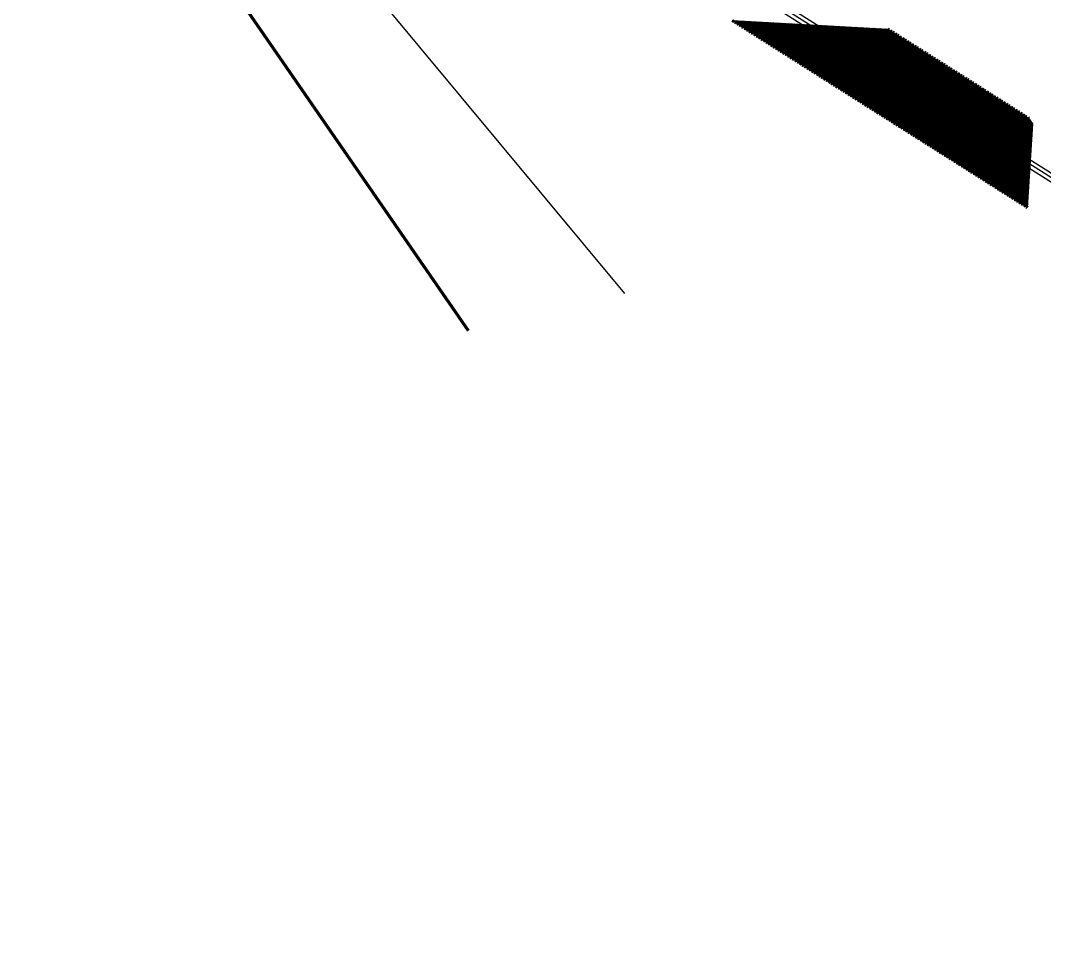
# Model space of a CAD drawing. Extents: x 2799052 to 2815686, y 1319509 to 1336143.
# Drawn here: x 2807441.2 to 2807521.9, y 1327691.8 to 1327764.8 of the extents above; entities that cross this region are included whole.
import ezdxf
from ezdxf.lldxf.tags import DXFTag

# ---------------------------------------------------------------- set-up
doc = ezdxf.new("R2010")
doc.units = 0
doc.header["$LTSCALE"] = 0.5
doc.header["$MEASUREMENT"] = 0
doc.linetypes.add('HIDDEN', pattern=[0.375, 0.25, -0.125])
for name, color, linetype, lineweight in [('C-Demo-Saww-Cutt', 4, 'HIDDEN', 70), ('C-NGAS', 30, 'GAS', 25), ('C-Road-Asph-Hach', 110, 'Continuous', 30), ('C-SSWR', 1, 'Continuous', 25), ('C-Sswr-Pipe', 125, 'Continuous', 25), ('C-WATR', 142, 'WATER', 70)]:
    doc.layers.add(name, color=color, linetype=linetype, lineweight=lineweight)
doc.layers.add('C-Road-Asph-Hach-Bdry', color=64, linetype='Continuous', lineweight=25, plot=False)
doc.styles.add('Linetype', font='swissb.ttf')
tags = doc.linetypes.add('GAS', pattern='A,1.5,-0.068992,["G",Linetype,S=0.15,R=0,X=0,Y=-0.075],-0.231008', length=1.8).pattern_tags.tags
tags[6] = DXFTag(74, 10)
tags = doc.linetypes.add('WATER', pattern='A,1.5,-0.052597,["W",Linetype,S=0.15,R=0,X=0,Y=-0.075],-0.247403', length=1.8).pattern_tags.tags
tags[6] = DXFTag(74, 10)

msp = doc.modelspace()

# ---------------------------------------------------------------- linework, layer by layer
at = {"layer": 'C-Demo-Saww-Cutt'}
for p, q in [((2807497.297, 1327764.79), (2807520.556, 1327750.055)), ((2807509.562, 1327764.122), (2807520.66, 1327757.091))]:
    msp.add_line(p, q, dxfattribs=at)
at = {"layer": 'C-NGAS'}
msp.add_line((2807488.822, 1327743.262), (2807419.136, 1327827.121), dxfattribs=at)
at = {"layer": 'C-Road-Asph-Hach', "linetype": 'Continuous'}
for p, q in [((2807497.338, 1327764.764), (2807497.361, 1327764.787)), ((2807497.338, 1327764.764), (2807497.338, 1327764.764)), ((2807497.392, 1327764.73), (2807497.445, 1327764.782)), ((2807497.446, 1327764.696), (2807497.529, 1327764.778)), ((2807497.501, 1327764.661), (2807497.613, 1327764.773)), ((2807497.555, 1327764.627), (2807497.696, 1327764.769)), ((2807497.609, 1327764.593), (2807497.78, 1327764.764)), ((2807497.663, 1327764.558), (2807497.864, 1327764.76)), ((2807497.717, 1327764.524), (2807497.948, 1327764.755)), ((2807497.771, 1327764.49), (2807498.032, 1327764.75)), ((2807497.825, 1327764.456), (2807498.115, 1327764.746)), ((2807497.879, 1327764.421), (2807498.199, 1327764.741)), ((2807497.933, 1327764.387), (2807498.283, 1327764.737)), ((2807497.988, 1327764.353), (2807498.367, 1327764.732)), ((2807498.042, 1327764.318), (2807498.451, 1327764.728)), ((2807498.096, 1327764.284), (2807498.535, 1327764.723)), ((2807498.15, 1327764.25), (2807498.618, 1327764.718)), ((2807498.204, 1327764.216), (2807498.702, 1327764.714)), ((2807498.258, 1327764.181), (2807498.786, 1327764.709)), ((2807498.312, 1327764.147), (2807498.87, 1327764.705)), ((2807498.366, 1327764.113), (2807498.954, 1327764.7)), ((2807498.42, 1327764.078), (2807499.037, 1327764.696)), ((2807498.474, 1327764.044), (2807499.121, 1327764.691)), ((2807498.529, 1327764.01), (2807499.205, 1327764.686)), ((2807498.583, 1327763.976), (2807499.289, 1327764.682)), ((2807498.637, 1327763.941), (2807499.373, 1327764.677)), ((2807498.691, 1327763.907), (2807499.457, 1327764.673)), ((2807498.745, 1327763.873), (2807499.54, 1327764.668)), ((2807498.799, 1327763.839), (2807499.624, 1327764.664)), ((2807498.853, 1327763.804), (2807499.708, 1327764.659)), ((2807498.907, 1327763.77), (2807499.792, 1327764.655)), ((2807498.961, 1327763.736), (2807499.876, 1327764.65)), ((2807499.016, 1327763.701), (2807499.96, 1327764.645)), ((2807499.07, 1327763.667), (2807500.043, 1327764.641)), ((2807499.124, 1327763.633), (2807500.127, 1327764.636)), ((2807499.178, 1327763.599), (2807500.211, 1327764.632)), ((2807499.232, 1327763.564), (2807500.295, 1327764.627)), ((2807499.286, 1327763.53), (2807500.379, 1327764.623)), ((2807499.34, 1327763.496), (2807500.462, 1327764.618)), ((2807499.394, 1327763.461), (2807500.546, 1327764.613)), ((2807499.448, 1327763.427), (2807500.63, 1327764.609)), ((2807499.503, 1327763.393), (2807500.714, 1327764.604)), ((2807499.557, 1327763.359), (2807500.798, 1327764.6)), ((2807499.611, 1327763.324), (2807500.882, 1327764.595)), ((2807499.665, 1327763.29), (2807500.965, 1327764.591)), ((2807499.719, 1327763.256), (2807501.049, 1327764.586)), ((2807499.773, 1327763.221), (2807501.133, 1327764.581)), ((2807499.827, 1327763.187), (2807501.217, 1327764.577)), ((2807499.881, 1327763.153), (2807501.301, 1327764.572)), ((2807499.935, 1327763.119), (2807501.385, 1327764.568)), ((2807499.99, 1327763.084), (2807501.468, 1327764.563)), ((2807500.044, 1327763.05), (2807501.552, 1327764.559)), ((2807500.098, 1327763.016), (2807501.636, 1327764.554)), ((2807500.152, 1327762.982), (2807501.72, 1327764.549)), ((2807500.206, 1327762.947), (2807501.804, 1327764.545)), ((2807500.26, 1327762.913), (2807501.887, 1327764.54)), ((2807500.314, 1327762.879), (2807501.971, 1327764.536)), ((2807500.368, 1327762.844), (2807502.055, 1327764.531)), ((2807500.422, 1327762.81), (2807502.139, 1327764.527)), ((2807500.476, 1327762.776), (2807502.223, 1327764.522)), ((2807500.531, 1327762.742), (2807502.307, 1327764.518)), ((2807500.585, 1327762.707), (2807502.39, 1327764.513)), ((2807500.639, 1327762.673), (2807502.474, 1327764.508)), ((2807500.693, 1327762.639), (2807502.558, 1327764.504)), ((2807500.747, 1327762.604), (2807502.642, 1327764.499)), ((2807500.801, 1327762.57), (2807502.726, 1327764.495)), ((2807500.855, 1327762.536), (2807502.809, 1327764.49)), ((2807500.909, 1327762.502), (2807502.893, 1327764.486)), ((2807500.963, 1327762.467), (2807502.977, 1327764.481)), ((2807501.018, 1327762.433), (2807503.061, 1327764.476)), ((2807501.072, 1327762.399), (2807503.145, 1327764.472)), ((2807501.126, 1327762.364), (2807503.229, 1327764.467)), ((2807501.18, 1327762.33), (2807503.312, 1327764.463)), ((2807501.234, 1327762.296), (2807503.396, 1327764.458)), ((2807501.288, 1327762.262), (2807503.48, 1327764.454)), ((2807501.342, 1327762.227), (2807503.564, 1327764.449)), ((2807501.396, 1327762.193), (2807503.648, 1327764.444)), ((2807501.45, 1327762.159), (2807503.732, 1327764.44)), ((2807501.505, 1327762.125), (2807503.815, 1327764.435)), ((2807501.559, 1327762.09), (2807503.899, 1327764.431)), ((2807501.613, 1327762.056), (2807503.983, 1327764.426)), ((2807501.667, 1327762.022), (2807504.067, 1327764.422)), ((2807501.721, 1327761.987), (2807504.151, 1327764.417)), ((2807501.775, 1327761.953), (2807504.234, 1327764.413)), ((2807501.829, 1327761.919), (2807504.318, 1327764.408)), ((2807501.883, 1327761.885), (2807504.402, 1327764.403)), ((2807501.937, 1327761.85), (2807504.486, 1327764.399)), ((2807501.992, 1327761.816), (2807504.57, 1327764.394)), ((2807502.046, 1327761.782), (2807504.654, 1327764.39)), ((2807502.1, 1327761.747), (2807504.737, 1327764.385)), ((2807502.154, 1327761.713), (2807504.821, 1327764.381)), ((2807502.208, 1327761.679), (2807504.905, 1327764.376)), ((2807502.262, 1327761.645), (2807504.989, 1327764.371)), ((2807502.316, 1327761.61), (2807505.073, 1327764.367)), ((2807502.37, 1327761.576), (2807505.157, 1327764.362)), ((2807502.424, 1327761.542), (2807505.24, 1327764.358)), ((2807502.479, 1327761.508), (2807505.324, 1327764.353)), ((2807502.533, 1327761.473), (2807505.408, 1327764.349)), ((2807502.587, 1327761.439), (2807505.492, 1327764.344)), ((2807502.641, 1327761.405), (2807505.576, 1327764.339)), ((2807502.695, 1327761.37), (2807505.659, 1327764.335)), ((2807502.749, 1327761.336), (2807505.743, 1327764.33)), ((2807502.803, 1327761.302), (2807505.827, 1327764.326)), ((2807502.857, 1327761.268), (2807505.911, 1327764.321)), ((2807502.911, 1327761.233), (2807505.995, 1327764.317)), ((2807502.965, 1327761.199), (2807506.079, 1327764.312)), ((2807503.02, 1327761.165), (2807506.162, 1327764.308)), ((2807503.074, 1327761.13), (2807506.246, 1327764.303)), ((2807503.128, 1327761.096), (2807506.33, 1327764.298)), ((2807503.182, 1327761.062), (2807506.414, 1327764.294)), ((2807503.236, 1327761.028), (2807506.498, 1327764.289)), ((2807503.29, 1327760.993), (2807506.582, 1327764.285)), ((2807503.344, 1327760.959), (2807506.665, 1327764.28)), ((2807503.398, 1327760.925), (2807506.749, 1327764.276)), ((2807503.452, 1327760.89), (2807506.833, 1327764.271)), ((2807503.507, 1327760.856), (2807506.917, 1327764.266)), ((2807503.561, 1327760.822), (2807507.001, 1327764.262)), ((2807503.615, 1327760.788), (2807507.084, 1327764.257)), ((2807503.669, 1327760.753), (2807507.168, 1327764.253)), ((2807503.723, 1327760.719), (2807507.252, 1327764.248)), ((2807503.777, 1327760.685), (2807507.336, 1327764.244)), ((2807503.831, 1327760.651), (2807507.42, 1327764.239)), ((2807503.885, 1327760.616), (2807507.504, 1327764.234)), ((2807503.939, 1327760.582), (2807507.587, 1327764.23)), ((2807503.994, 1327760.548), (2807507.671, 1327764.225)), ((2807504.048, 1327760.513), (2807507.755, 1327764.221)), ((2807504.102, 1327760.479), (2807507.839, 1327764.216)), ((2807504.156, 1327760.445), (2807507.923, 1327764.212)), ((2807504.21, 1327760.411), (2807508.006, 1327764.207)), ((2807504.264, 1327760.376), (2807508.09, 1327764.202)), ((2807504.318, 1327760.342), (2807508.174, 1327764.198)), ((2807504.372, 1327760.308), (2807508.258, 1327764.193)), ((2807504.426, 1327760.273), (2807508.342, 1327764.189)), ((2807504.481, 1327760.239), (2807508.426, 1327764.184)), ((2807504.535, 1327760.205), (2807508.509, 1327764.18)), ((2807504.589, 1327760.171), (2807508.593, 1327764.175)), ((2807504.643, 1327760.136), (2807508.677, 1327764.171)), ((2807504.697, 1327760.102), (2807508.761, 1327764.166)), ((2807504.751, 1327760.068), (2807508.845, 1327764.161)), ((2807504.805, 1327760.033), (2807508.929, 1327764.157)), ((2807504.859, 1327759.999), (2807509.012, 1327764.152)), ((2807504.913, 1327759.965), (2807509.096, 1327764.148)), ((2807504.967, 1327759.931), (2807509.18, 1327764.143)), ((2807505.022, 1327759.896), (2807509.264, 1327764.139)), ((2807505.076, 1327759.862), (2807509.348, 1327764.134)), ((2807505.13, 1327759.828), (2807509.431, 1327764.129)), ((2807505.184, 1327759.794), (2807509.515, 1327764.125)), ((2807505.238, 1327759.759), (2807509.586, 1327764.107)), ((2807505.292, 1327759.725), (2807509.64, 1327764.073)), ((2807505.346, 1327759.691), (2807509.694, 1327764.039)), ((2807505.4, 1327759.656), (2807509.748, 1327764.004)), ((2807505.454, 1327759.622), (2807509.803, 1327763.97)), ((2807505.509, 1327759.588), (2807509.857, 1327763.936)), ((2807505.563, 1327759.554), (2807509.911, 1327763.902)), ((2807505.617, 1327759.519), (2807509.965, 1327763.867)), ((2807505.671, 1327759.485), (2807510.019, 1327763.833)), ((2807505.725, 1327759.451), (2807510.073, 1327763.799)), ((2807505.779, 1327759.416), (2807510.127, 1327763.765)), ((2807505.833, 1327759.382), (2807510.181, 1327763.73)), ((2807505.887, 1327759.348), (2807510.235, 1327763.696)), ((2807505.941, 1327759.314), (2807510.29, 1327763.662)), ((2807505.996, 1327759.279), (2807510.344, 1327763.627)), ((2807506.05, 1327759.245), (2807510.398, 1327763.593)), ((2807506.104, 1327759.211), (2807510.452, 1327763.559)), ((2807506.158, 1327759.176), (2807510.506, 1327763.525)), ((2807506.212, 1327759.142), (2807510.56, 1327763.49)), ((2807506.266, 1327759.108), (2807510.614, 1327763.456)), ((2807506.32, 1327759.074), (2807510.668, 1327763.422)), ((2807506.374, 1327759.039), (2807510.722, 1327763.387)), ((2807506.428, 1327759.005), (2807510.777, 1327763.353)), ((2807506.483, 1327758.971), (2807510.831, 1327763.319)), ((2807506.537, 1327758.937), (2807510.885, 1327763.285)), ((2807506.591, 1327758.902), (2807510.939, 1327763.25)), ((2807506.645, 1327758.868), (2807510.993, 1327763.216)), ((2807506.699, 1327758.834), (2807511.047, 1327763.182)), ((2807506.753, 1327758.799), (2807511.101, 1327763.147)), ((2807506.807, 1327758.765), (2807511.155, 1327763.113)), ((2807506.861, 1327758.731), (2807511.209, 1327763.079)), ((2807506.915, 1327758.697), (2807511.263, 1327763.045)), ((2807500.801, 1327762.57), (2807500.801, 1327762.57)), ((2807506.97, 1327758.662), (2807511.318, 1327763.01)), ((2807507.024, 1327758.628), (2807511.372, 1327762.976)), ((2807507.078, 1327758.594), (2807511.426, 1327762.942)), ((2807507.132, 1327758.559), (2807511.48, 1327762.908)), ((2807507.186, 1327758.525), (2807511.534, 1327762.873)), ((2807507.24, 1327758.491), (2807511.588, 1327762.839)), ((2807507.294, 1327758.457), (2807511.642, 1327762.805)), ((2807507.348, 1327758.422), (2807511.696, 1327762.77)), ((2807507.402, 1327758.388), (2807511.75, 1327762.736)), ((2807507.456, 1327758.354), (2807511.805, 1327762.702)), ((2807507.511, 1327758.319), (2807511.859, 1327762.668)), ((2807507.565, 1327758.285), (2807511.913, 1327762.633)), ((2807507.619, 1327758.251), (2807511.967, 1327762.599)), ((2807507.673, 1327758.217), (2807512.021, 1327762.565)), ((2807507.727, 1327758.182), (2807512.075, 1327762.53)), ((2807507.781, 1327758.148), (2807512.129, 1327762.496)), ((2807507.835, 1327758.114), (2807512.183, 1327762.462)), ((2807507.889, 1327758.08), (2807512.237, 1327762.428)), ((2807507.943, 1327758.045), (2807512.292, 1327762.393)), ((2807507.998, 1327758.011), (2807512.346, 1327762.359)), ((2807508.052, 1327757.977), (2807512.4, 1327762.325)), ((2807508.106, 1327757.942), (2807512.454, 1327762.29)), ((2807508.16, 1327757.908), (2807512.508, 1327762.256)), ((2807508.214, 1327757.874), (2807512.562, 1327762.222)), ((2807508.268, 1327757.84), (2807512.616, 1327762.188)), ((2807508.322, 1327757.805), (2807512.67, 1327762.153)), ((2807508.376, 1327757.771), (2807512.724, 1327762.119)), ((2807508.43, 1327757.737), (2807512.779, 1327762.085)), ((2807508.485, 1327757.702), (2807512.833, 1327762.051)), ((2807508.539, 1327757.668), (2807512.887, 1327762.016)), ((2807508.593, 1327757.634), (2807512.941, 1327761.982)), ((2807508.647, 1327757.6), (2807512.995, 1327761.948)), ((2807508.701, 1327757.565), (2807513.049, 1327761.913)), ((2807508.755, 1327757.531), (2807513.103, 1327761.879)), ((2807508.809, 1327757.497), (2807513.157, 1327761.845)), ((2807508.863, 1327757.462), (2807513.211, 1327761.811)), ((2807508.917, 1327757.428), (2807513.266, 1327761.776)), ((2807508.972, 1327757.394), (2807513.32, 1327761.742)), ((2807509.026, 1327757.36), (2807513.374, 1327761.708)), ((2807509.08, 1327757.325), (2807513.428, 1327761.673)), ((2807509.134, 1327757.291), (2807513.482, 1327761.639)), ((2807509.188, 1327757.257), (2807513.536, 1327761.605)), ((2807509.242, 1327757.223), (2807513.59, 1327761.571)), ((2807509.296, 1327757.188), (2807513.644, 1327761.536)), ((2807509.35, 1327757.154), (2807513.698, 1327761.502)), ((2807509.404, 1327757.12), (2807513.752, 1327761.468)), ((2807509.459, 1327757.085), (2807513.807, 1327761.433)), ((2807509.513, 1327757.051), (2807513.861, 1327761.399)), ((2807509.567, 1327757.017), (2807513.915, 1327761.365)), ((2807509.621, 1327756.983), (2807513.969, 1327761.331)), ((2807509.675, 1327756.948), (2807514.023, 1327761.296)), ((2807509.729, 1327756.914), (2807514.077, 1327761.262)), ((2807509.783, 1327756.88), (2807514.131, 1327761.228)), ((2807509.837, 1327756.845), (2807514.185, 1327761.194)), ((2807509.891, 1327756.811), (2807514.239, 1327761.159)), ((2807509.945, 1327756.777), (2807514.294, 1327761.125)), ((2807510, 1327756.743), (2807514.348, 1327761.091)), ((2807510.054, 1327756.708), (2807514.402, 1327761.056)), ((2807510.108, 1327756.674), (2807514.456, 1327761.022)), ((2807510.162, 1327756.64), (2807514.51, 1327760.988)), ((2807510.216, 1327756.605), (2807514.564, 1327760.954)), ((2807510.27, 1327756.571), (2807514.618, 1327760.919)), ((2807510.324, 1327756.537), (2807514.672, 1327760.885)), ((2807510.378, 1327756.503), (2807514.726, 1327760.851)), ((2807510.432, 1327756.468), (2807514.781, 1327760.816)), ((2807510.487, 1327756.434), (2807514.835, 1327760.782)), ((2807510.541, 1327756.4), (2807514.889, 1327760.748)), ((2807510.595, 1327756.366), (2807514.943, 1327760.714)), ((2807510.649, 1327756.331), (2807514.997, 1327760.679)), ((2807510.703, 1327756.297), (2807515.051, 1327760.645)), ((2807504.264, 1327760.376), (2807504.264, 1327760.376)), ((2807510.757, 1327756.263), (2807515.105, 1327760.611)), ((2807510.811, 1327756.228), (2807515.159, 1327760.576)), ((2807510.865, 1327756.194), (2807515.213, 1327760.542)), ((2807510.919, 1327756.16), (2807515.268, 1327760.508)), ((2807510.974, 1327756.126), (2807515.322, 1327760.474)), ((2807511.028, 1327756.091), (2807515.376, 1327760.439)), ((2807511.082, 1327756.057), (2807515.43, 1327760.405)), ((2807511.136, 1327756.023), (2807515.484, 1327760.371)), ((2807511.19, 1327755.988), (2807515.538, 1327760.337)), ((2807511.244, 1327755.954), (2807515.592, 1327760.302)), ((2807511.298, 1327755.92), (2807515.646, 1327760.268)), ((2807511.352, 1327755.886), (2807515.7, 1327760.234)), ((2807511.406, 1327755.851), (2807515.754, 1327760.199)), ((2807511.461, 1327755.817), (2807515.809, 1327760.165)), ((2807511.515, 1327755.783), (2807515.863, 1327760.131)), ((2807511.569, 1327755.748), (2807515.917, 1327760.097)), ((2807511.623, 1327755.714), (2807515.971, 1327760.062)), ((2807511.677, 1327755.68), (2807516.025, 1327760.028)), ((2807511.731, 1327755.646), (2807516.079, 1327759.994)), ((2807511.785, 1327755.611), (2807516.133, 1327759.959)), ((2807511.839, 1327755.577), (2807516.187, 1327759.925)), ((2807511.893, 1327755.543), (2807516.241, 1327759.891)), ((2807511.947, 1327755.509), (2807516.296, 1327759.857)), ((2807512.002, 1327755.474), (2807516.35, 1327759.822)), ((2807512.056, 1327755.44), (2807516.404, 1327759.788)), ((2807512.11, 1327755.406), (2807516.458, 1327759.754)), ((2807512.164, 1327755.371), (2807516.512, 1327759.719)), ((2807512.218, 1327755.337), (2807516.566, 1327759.685)), ((2807512.272, 1327755.303), (2807516.62, 1327759.651)), ((2807512.326, 1327755.269), (2807516.674, 1327759.617)), ((2807512.38, 1327755.234), (2807516.728, 1327759.582)), ((2807512.434, 1327755.2), (2807516.783, 1327759.548)), ((2807512.489, 1327755.166), (2807516.837, 1327759.514)), ((2807512.543, 1327755.131), (2807516.891, 1327759.48)), ((2807512.597, 1327755.097), (2807516.945, 1327759.445)), ((2807512.651, 1327755.063), (2807516.999, 1327759.411)), ((2807512.705, 1327755.029), (2807517.053, 1327759.377)), ((2807512.759, 1327754.994), (2807517.107, 1327759.342)), ((2807512.813, 1327754.96), (2807517.161, 1327759.308)), ((2807512.867, 1327754.926), (2807517.215, 1327759.274)), ((2807512.921, 1327754.891), (2807517.27, 1327759.24)), ((2807512.976, 1327754.857), (2807517.324, 1327759.205)), ((2807513.03, 1327754.823), (2807517.378, 1327759.171)), ((2807513.084, 1327754.789), (2807517.432, 1327759.137)), ((2807513.138, 1327754.754), (2807517.486, 1327759.102)), ((2807513.192, 1327754.72), (2807517.54, 1327759.068)), ((2807513.246, 1327754.686), (2807517.594, 1327759.034)), ((2807513.3, 1327754.652), (2807517.648, 1327759)), ((2807513.354, 1327754.617), (2807517.702, 1327758.965)), ((2807513.408, 1327754.583), (2807517.757, 1327758.931)), ((2807513.463, 1327754.549), (2807517.811, 1327758.897)), ((2807513.517, 1327754.514), (2807517.865, 1327758.862)), ((2807513.571, 1327754.48), (2807517.919, 1327758.828)), ((2807513.625, 1327754.446), (2807517.973, 1327758.794)), ((2807513.679, 1327754.412), (2807518.027, 1327758.76)), ((2807513.733, 1327754.377), (2807518.081, 1327758.725)), ((2807513.787, 1327754.343), (2807518.135, 1327758.691)), ((2807513.841, 1327754.309), (2807518.189, 1327758.657)), ((2807513.895, 1327754.274), (2807518.243, 1327758.623)), ((2807513.95, 1327754.24), (2807518.298, 1327758.588)), ((2807514.004, 1327754.206), (2807518.352, 1327758.554)), ((2807514.058, 1327754.172), (2807518.406, 1327758.52)), ((2807514.112, 1327754.137), (2807518.46, 1327758.485)), ((2807514.166, 1327754.103), (2807518.514, 1327758.451)), ((2807514.22, 1327754.069), (2807518.568, 1327758.417)), ((2807514.274, 1327754.034), (2807518.622, 1327758.383)), ((2807514.328, 1327754), (2807518.676, 1327758.348)), ((2807514.382, 1327753.966), (2807518.73, 1327758.314)), ((2807514.436, 1327753.932), (2807518.785, 1327758.28)), ((2807514.491, 1327753.897), (2807518.839, 1327758.245)), ((2807514.545, 1327753.863), (2807518.893, 1327758.211)), ((2807507.727, 1327758.182), (2807507.727, 1327758.182)), ((2807514.599, 1327753.829), (2807518.947, 1327758.177)), ((2807514.653, 1327753.795), (2807519.001, 1327758.143)), ((2807514.707, 1327753.76), (2807519.055, 1327758.108)), ((2807514.761, 1327753.726), (2807519.109, 1327758.074)), ((2807514.815, 1327753.692), (2807519.163, 1327758.04)), ((2807514.869, 1327753.657), (2807519.217, 1327758.006)), ((2807514.923, 1327753.623), (2807519.272, 1327757.971)), ((2807514.978, 1327753.589), (2807519.326, 1327757.937)), ((2807515.032, 1327753.555), (2807519.38, 1327757.903)), ((2807515.086, 1327753.52), (2807519.434, 1327757.868)), ((2807515.14, 1327753.486), (2807519.488, 1327757.834)), ((2807515.194, 1327753.452), (2807519.542, 1327757.8)), ((2807515.248, 1327753.417), (2807519.596, 1327757.766)), ((2807515.302, 1327753.383), (2807519.65, 1327757.731)), ((2807515.356, 1327753.349), (2807519.704, 1327757.697)), ((2807515.41, 1327753.315), (2807519.759, 1327757.663)), ((2807515.465, 1327753.28), (2807519.813, 1327757.628)), ((2807515.519, 1327753.246), (2807519.867, 1327757.594)), ((2807515.573, 1327753.212), (2807519.921, 1327757.56)), ((2807515.627, 1327753.177), (2807519.975, 1327757.526)), ((2807515.681, 1327753.143), (2807520.029, 1327757.491)), ((2807515.735, 1327753.109), (2807520.083, 1327757.457)), ((2807515.789, 1327753.075), (2807520.137, 1327757.423)), ((2807515.843, 1327753.04), (2807520.191, 1327757.388)), ((2807515.897, 1327753.006), (2807520.246, 1327757.354)), ((2807515.952, 1327752.972), (2807520.3, 1327757.32)), ((2807516.006, 1327752.938), (2807520.354, 1327757.286)), ((2807516.06, 1327752.903), (2807520.408, 1327757.251)), ((2807516.114, 1327752.869), (2807520.462, 1327757.217)), ((2807516.168, 1327752.835), (2807520.516, 1327757.183)), ((2807516.222, 1327752.8), (2807520.57, 1327757.149)), ((2807516.276, 1327752.766), (2807520.624, 1327757.114)), ((2807516.33, 1327752.732), (2807520.672, 1327757.074)), ((2807516.384, 1327752.698), (2807520.708, 1327757.021)), ((2807516.438, 1327752.663), (2807520.744, 1327756.969)), ((2807516.493, 1327752.629), (2807520.78, 1327756.916)), ((2807516.547, 1327752.595), (2807520.816, 1327756.864)), ((2807516.601, 1327752.56), (2807520.851, 1327756.811)), ((2807516.655, 1327752.526), (2807520.887, 1327756.759)), ((2807516.709, 1327752.492), (2807520.923, 1327756.706)), ((2807516.763, 1327752.458), (2807520.959, 1327756.653)), ((2807511.19, 1327755.988), (2807511.19, 1327755.988)), ((2807516.817, 1327752.423), (2807520.97, 1327756.576)), ((2807516.871, 1327752.389), (2807520.964, 1327756.481)), ((2807516.925, 1327752.355), (2807520.958, 1327756.387)), ((2807516.98, 1327752.32), (2807520.952, 1327756.293)), ((2807517.034, 1327752.286), (2807520.946, 1327756.198)), ((2807517.088, 1327752.252), (2807520.94, 1327756.104)), ((2807517.142, 1327752.218), (2807520.934, 1327756.009)), ((2807517.196, 1327752.183), (2807520.928, 1327755.915)), ((2807517.25, 1327752.149), (2807520.922, 1327755.821)), ((2807517.304, 1327752.115), (2807520.916, 1327755.726)), ((2807517.358, 1327752.081), (2807520.91, 1327755.632)), ((2807517.412, 1327752.046), (2807520.904, 1327755.538)), ((2807517.467, 1327752.012), (2807520.898, 1327755.443)), ((2807517.521, 1327751.978), (2807520.892, 1327755.349)), ((2807517.575, 1327751.943), (2807520.886, 1327755.254)), ((2807517.629, 1327751.909), (2807520.88, 1327755.16)), ((2807517.683, 1327751.875), (2807520.874, 1327755.066)), ((2807517.737, 1327751.841), (2807520.868, 1327754.971)), ((2807517.791, 1327751.806), (2807520.862, 1327754.877)), ((2807517.845, 1327751.772), (2807520.856, 1327754.783)), ((2807517.899, 1327751.738), (2807520.85, 1327754.688)), ((2807517.954, 1327751.703), (2807520.844, 1327754.594)), ((2807518.008, 1327751.669), (2807520.838, 1327754.499)), ((2807518.062, 1327751.635), (2807520.832, 1327754.405)), ((2807518.116, 1327751.601), (2807520.826, 1327754.311)), ((2807518.17, 1327751.566), (2807520.82, 1327754.216)), ((2807514.653, 1327753.795), (2807514.653, 1327753.795)), ((2807518.224, 1327751.532), (2807520.814, 1327754.122)), ((2807518.278, 1327751.498), (2807520.808, 1327754.027)), ((2807518.332, 1327751.464), (2807520.802, 1327753.933)), ((2807518.386, 1327751.429), (2807520.796, 1327753.839)), ((2807518.441, 1327751.395), (2807520.79, 1327753.744)), ((2807518.495, 1327751.361), (2807520.784, 1327753.65)), ((2807518.549, 1327751.326), (2807520.778, 1327753.556)), ((2807518.603, 1327751.292), (2807520.772, 1327753.461)), ((2807518.657, 1327751.258), (2807520.766, 1327753.367)), ((2807518.711, 1327751.224), (2807520.76, 1327753.272)), ((2807518.765, 1327751.189), (2807520.754, 1327753.178)), ((2807518.819, 1327751.155), (2807520.748, 1327753.084)), ((2807518.873, 1327751.121), (2807520.742, 1327752.989)), ((2807518.927, 1327751.086), (2807520.736, 1327752.895)), ((2807518.982, 1327751.052), (2807520.73, 1327752.801)), ((2807519.036, 1327751.018), (2807520.724, 1327752.706)), ((2807519.09, 1327750.984), (2807520.718, 1327752.612)), ((2807519.144, 1327750.949), (2807520.712, 1327752.517)), ((2807519.198, 1327750.915), (2807520.706, 1327752.423)), ((2807519.252, 1327750.881), (2807520.7, 1327752.329)), ((2807519.306, 1327750.846), (2807520.694, 1327752.234)), ((2807519.36, 1327750.812), (2807520.688, 1327752.14)), ((2807519.414, 1327750.778), (2807520.682, 1327752.045)), ((2807519.469, 1327750.744), (2807520.676, 1327751.951)), ((2807519.523, 1327750.709), (2807520.67, 1327751.857)), ((2807519.577, 1327750.675), (2807520.664, 1327751.762)), ((2807518.116, 1327751.601), (2807518.116, 1327751.601)), ((2807519.631, 1327750.641), (2807520.658, 1327751.668)), ((2807519.685, 1327750.607), (2807520.652, 1327751.574)), ((2807519.739, 1327750.572), (2807520.646, 1327751.479)), ((2807519.793, 1327750.538), (2807520.64, 1327751.385)), ((2807519.847, 1327750.504), (2807520.634, 1327751.29)), ((2807519.901, 1327750.469), (2807520.628, 1327751.196)), ((2807519.956, 1327750.435), (2807520.622, 1327751.102)), ((2807520.01, 1327750.401), (2807520.616, 1327751.007)), ((2807520.064, 1327750.367), (2807520.61, 1327750.913)), ((2807520.118, 1327750.332), (2807520.604, 1327750.819)), ((2807520.172, 1327750.298), (2807520.598, 1327750.724)), ((2807520.226, 1327750.264), (2807520.592, 1327750.63)), ((2807520.28, 1327750.229), (2807520.586, 1327750.535)), ((2807520.334, 1327750.195), (2807520.58, 1327750.441)), ((2807520.388, 1327750.161), (2807520.574, 1327750.347)), ((2807520.443, 1327750.127), (2807520.568, 1327750.252)), ((2807520.497, 1327750.092), (2807520.562, 1327750.158)), ((2807520.497, 1327750.092), (2807520.497, 1327750.092))]:
    msp.add_line(p, q, dxfattribs=at)
at = {"layer": 'C-Road-Asph-Hach-Bdry'}
for p, q in [((2807520.556, 1327750.055), (2807497.297, 1327764.79)), ((2807497.297, 1327764.79), (2807509.562, 1327764.122)), ((2807509.562, 1327764.122), (2807520.66, 1327757.091)), ((2807520.973, 1327756.632), (2807520.556, 1327750.055)), ((2807520.66, 1327757.091), (2807520.973, 1327756.632))]:
    msp.add_line(p, q, dxfattribs=at)
msp.add_circle((2807368.688, 1327825.522), 8317.007, dxfattribs=at)
at = {"layer": 'C-SSWR'}
for p, q in [((2807439.987, 1327804.295), (2807610.516, 1327696.257)), ((2807440.39, 1327804.749), (2807610.837, 1327696.764))]:
    msp.add_line(p, q, dxfattribs=at)
at = {"layer": 'C-Sswr-Pipe'}
msp.add_line((2807440.189, 1327804.522), (2807610.677, 1327696.511), dxfattribs=at)
at = {"layer": 'C-WATR'}
msp.add_line((2807476.504, 1327740.313), (2807414.849, 1327829.683), dxfattribs=at)

doc.saveas('drawing.dxf')
